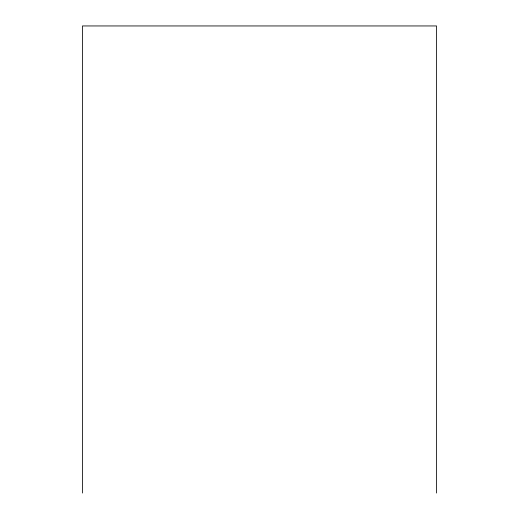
<?xml version="1.0" encoding="UTF-8"?>
<svg xmlns="http://www.w3.org/2000/svg" width="519" height="519" viewBox="0 0 519 519"><rect width="100%" height="100%" fill="white"/><g stroke="black" fill="none" stroke-linecap="round" stroke-linejoin="round"><path stroke-width="0.78" d="M436.55 493.05L436.55 25.95L82.45 25.95L82.45 493.05"/></g></svg>
